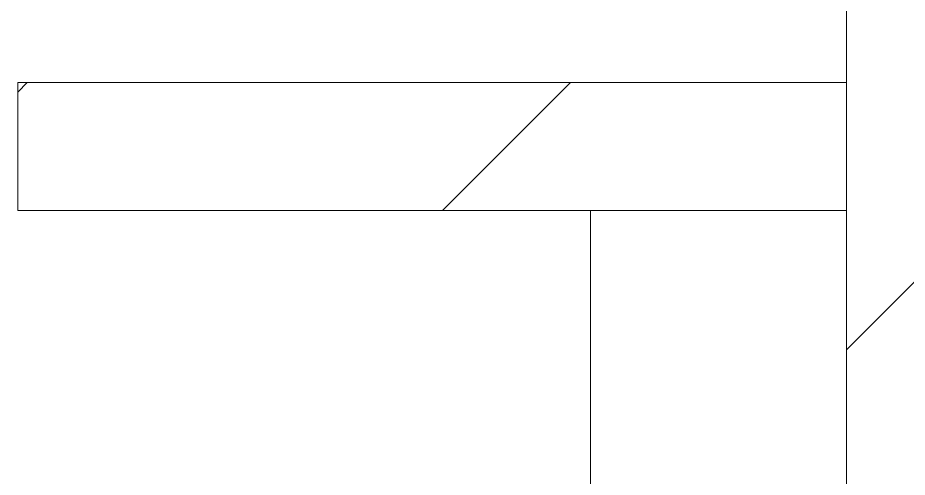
# Model space of a CAD drawing. Header units: millimetres. Extents: x -4000 to 187956, y -58990 to 162485.
# Drawn here: x 80128 to 80822, y 7702 to 8061 of the extents above; entities that cross this region are included whole.
import ezdxf

# ---------------------------------------------------------------- set-up
doc = ezdxf.new("R2010")
doc.units = ezdxf.units.MM
doc.layers.add('A-WALL', color=113, linetype='Continuous', lineweight=13)
doc.layers.add('A-WALL-PATT', color=111, linetype='Continuous', lineweight=13)
pattern_1 = [(45, (0, 0), (-212.132, 212.132), [])]

# ---------------------------------------------------------------- blocks, each defined once
blk = doc.blocks.new('CMF2_NHAXUONG_A_rvt-1-FFS - TANG 1')
at = {"layer": 'A-WALL-PATT', "lineweight": 9}
h = blk.add_hatch(dxfattribs=at)
h.set_pattern_fill('FP_12', color=250, style=0, pattern_type=2)
h.set_pattern_definition(pattern_1)
h.paths.add_polyline_path([(80974.79, 5349.88), (80974.79, 8810.1), (80774.79, 8810.1), (80774.79, 5349.88)])
h = blk.add_hatch(dxfattribs=at)
h.set_pattern_fill('FP_12', color=250, style=0, pattern_type=2)
h.set_pattern_definition(pattern_1)
h.paths.add_polyline_path([(80774.79, 7910.1), (80774.79, 8010.1), (80127.57, 8010.1), (80127.57, 7910.1)])
at = {"layer": 'A-WALL', "color": 50, "lineweight": 15}
for p, q in [((80774.79, 8810.1), (80774.79, 8010.1)), ((80774.79, 8010.1), (80127.57, 8010.1)), ((80127.57, 8010.1), (80127.57, 7910.1)), ((80127.57, 7910.1), (80774.79, 7910.1)), ((80574.79, 7110.1), (80574.79, 7910.1)), ((80774.79, 7910.1), (80774.79, 7110.1))]:
    blk.add_line(p, q, dxfattribs=at)
at = {"layer": 'A-WALL', "color": 35, "lineweight": 15}
for p, q in [((80774.79, 8010.1), (80127.57, 8010.1)), ((80127.57, 7910.1), (80127.57, 8010.1)), ((80127.57, 7910.1), (80574.79, 7910.1)), ((80574.79, 7910.1), (80574.79, 7637.82)), ((80774.79, 7910.1), (80574.79, 7910.1)), ((80774.79, 7910.1), (80774.79, 7110.1))]:
    blk.add_line(p, q, dxfattribs=at)
at = {"layer": 'A-WALL', "color": 53, "lineweight": 15}
for p in [(80774.79, 8010.1), (80574.79, 7910.1), (80574.79, 7910.1), (80774.79, 7110.1)]:
    blk.add_line(p, (80774.79, 7910.1), dxfattribs=at)

msp = doc.modelspace()

# ---------------------------------------------------------------- block references
at = {"lineweight": 5}
msp.add_blockref('CMF2_NHAXUONG_A_rvt-1-FFS - TANG 1', (0, 0), dxfattribs=at)

doc.saveas('drawing.dxf')
